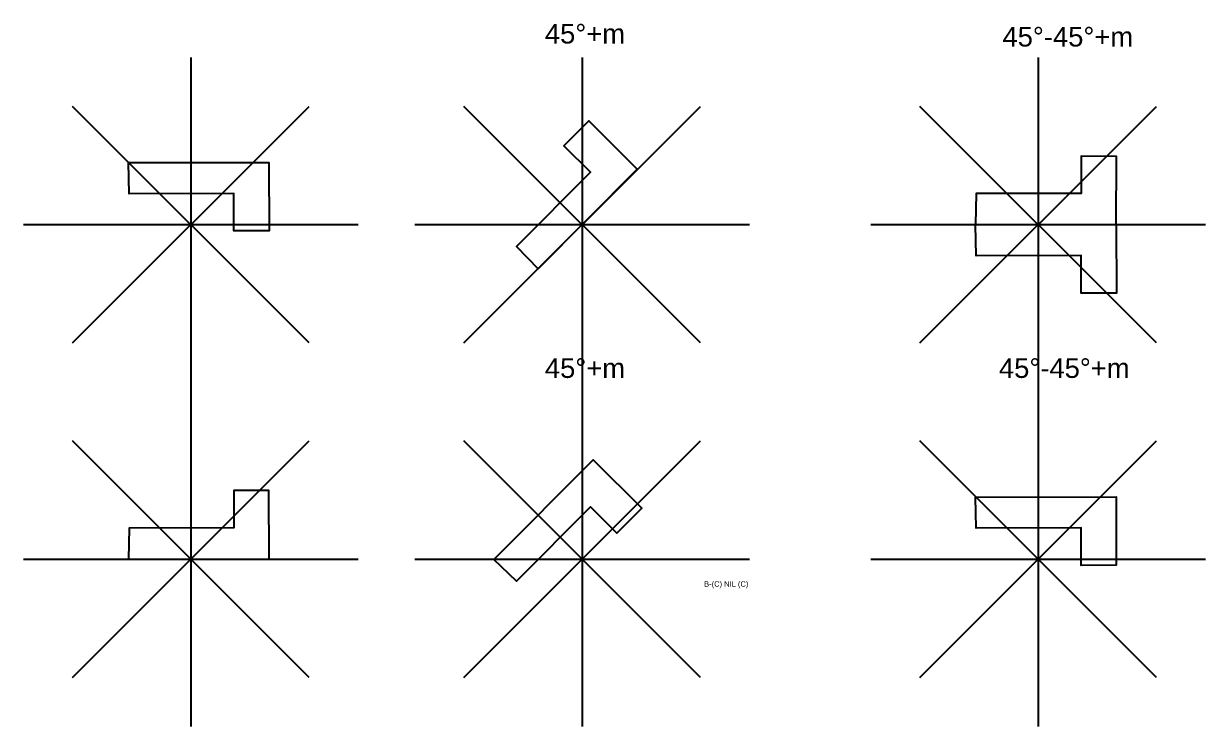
# Model space of a CAD drawing. Header units: millimetres. Extents: x -16874 to 48937, y 0 to 27575.
# Drawn here: x 36859 to 48937, y 6720 to 13905 of the extents above; entities that cross this region are included whole.
import ezdxf

# ---------------------------------------------------------------- set-up
doc = ezdxf.new("R2010")
doc.units = ezdxf.units.MM
doc.styles.get("Standard").update_dxf_attribs({"font": 'arial.ttf'})

msp = doc.modelspace()

# ---------------------------------------------------------------- linework, layer by layer
for p, q in [((38568, 13559), (38568, 10140)), ((42567, 13559), (42567, 10140)), ((47227, 13559), (47227, 10140)), ((37359, 10641), (39777, 13059)), ((39777, 10641), (37359, 13059)), ((41358, 10641), (43776, 13059)), ((43776, 10641), (41358, 13059)), ((46018, 10641), (48436, 13059)), ((48436, 10641), (46018, 13059)), ((36859, 11850), (40278, 11850)), ((40857, 11850), (44277, 11850)), ((45518, 11850), (48937, 11850)), ((38568, 10140), (38568, 6720)), ((42567, 10140), (42567, 6720)), ((47227, 10140), (47227, 6720)), ((37359, 7221), (39777, 9639)), ((39777, 7221), (37359, 9639)), ((41358, 7221), (43776, 9639)), ((43776, 7221), (41358, 9639)), ((46018, 7221), (48436, 9639)), ((48436, 7221), (46018, 9639)), ((36859, 8430), (40278, 8430)), ((40857, 8430), (44277, 8430)), ((45518, 8430), (48937, 8430))]:
    msp.add_line(p, q)
at = {"color": 2}
for points in [[(42117, 11398), (43131, 12416), (42635, 12910), (42381, 12655), (42652, 12385), (41896, 11626)], [(46589, 11851), (48026, 11848), (48028, 12548), (47668, 12549), (47668, 12167), (46596, 12169)], [(37930, 8429), (39367, 8432), (39366, 9132), (39007, 9131), (39008, 8749), (37936, 8747)]]:
    msp.add_lwpolyline(points, close=True, dxfattribs=at)
at = {"color": 1}
for points in [[(37929, 12484), (39366, 12487), (39368, 11786), (39008, 11786), (39008, 12168), (37936, 12166)], [(46589, 11848), (48026, 11851), (48028, 11151), (47668, 11150), (47668, 11533), (46596, 11531)], [(41666, 8427), (42681, 9445), (43177, 8951), (42923, 8696), (42652, 8966), (41896, 8206)], [(46588, 9064), (48025, 9067), (48026, 8367), (47667, 8366), (47666, 8749), (46594, 8747)]]:
    msp.add_lwpolyline(points, close=True, dxfattribs=at)

# ---------------------------------------------------------------- texts
for s, height, p in [('45°+m', 200.3, (42186, 13702)), ('45°-45°+m', 200.3, (46863, 13671)), ('45°+m', 200.3, (42186, 10283)), ('45°-45°+m', 200.3, (46827, 10283)), ('B-(C) NIL (C)', 54.97, (43814, 8149))]:
    msp.add_text(s, height=height).set_placement(p)

doc.saveas('drawing.dxf')
